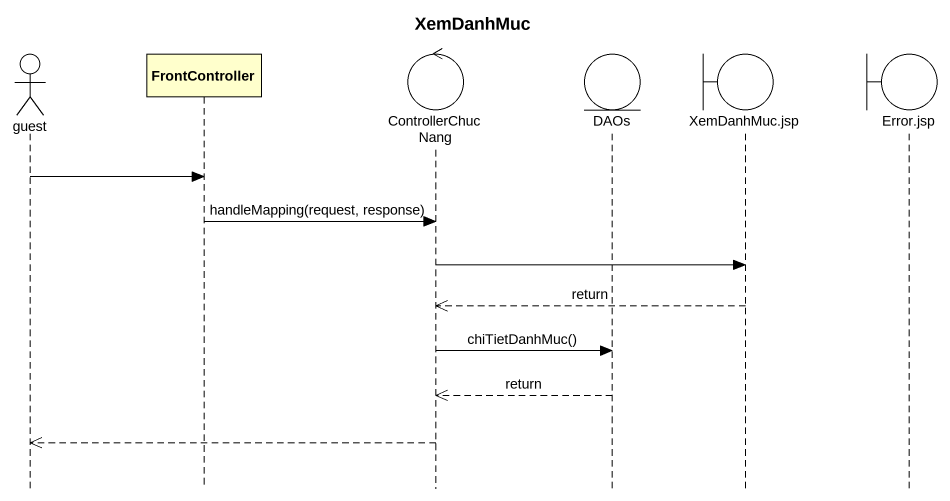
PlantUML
@startuml
title XemDanhMuc
hide footbox
actor guest
participant FrontController
control ControllerChucNang
entity DAOs
boundary "XemDanhMuc.jsp" as XemDanhMuc_jsp
boundary "Error.jsp" as Error_jsp

guest -> FrontController
FrontController -> ControllerChucNang : handleMapping(request, response)
ControllerChucNang -> XemDanhMuc_jsp
XemDanhMuc_jsp -->> ControllerChucNang : return
ControllerChucNang -> DAOs : chiTietDanhMuc()
DAOs -->> ControllerChucNang : return
ControllerChucNang -->> guest
@enduml
